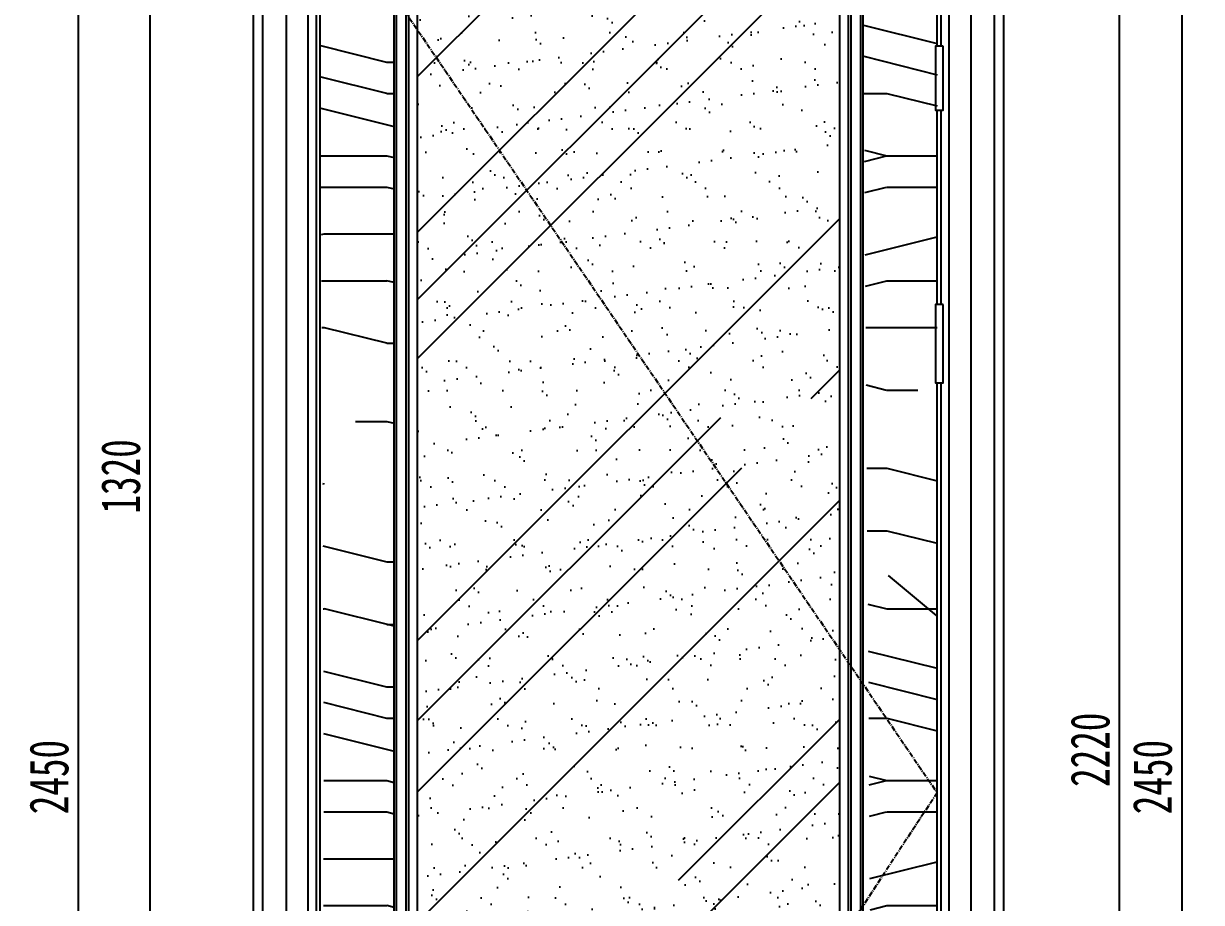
# Model space of a CAD drawing. Header units: millimetres. Extents: x 51249 to 2766742, y -599687 to -1280.
# Drawn here: x 65517 to 67025, y -120949 to -119824 of the extents above; entities that cross this region are included whole.
import ezdxf

# ---------------------------------------------------------------- set-up
doc = ezdxf.new("R2010")
doc.units = ezdxf.units.MM
doc.header["$LTSCALE"] = 10
doc.header["$PDMODE"] = 3
doc.linetypes.add('CENTER', pattern=[50.800000000000004, 31.75, -6.35, 6.35, -6.35])
for name, color, linetype in [('D-造型粗线', 4, 'Continuous'), ('D-造型细线', 146, 'Continuous'), ('E-立面填充', 250, 'Continuous'), ('E-立面造型线', 3, 'Continuous'), ('W-尺寸', 5, 'Continuous')]:
    doc.layers.add(name, color=color, linetype=linetype)
doc.styles.add('DIM', font='SimSun.ttf', dxfattribs={"width": 0.7})
doc.dimstyles.new('25', dxfattribs={"dimscale": 25, "dimtxt": 2, "dimasz": 1, "dimexe": 1, "dimexo": 1, "dimgap": 0.5, "dimtad": 1, "dimdec": 0, "dimzin": 0, "dimdsep": 46, "dimtxsty": 'DIM', "dimblk": 'ARCHTICK', "dimcen": 0, "dimclrd": 5, "dimclre": 5, "dimclrt": 35, "dimadec": 0, "dimazin": 0, "dimtfac": 0.5, "dimtdec": 0, "dimtix": 1, "dimtmove": 2, "dimatfit": 2, "dimldrblk": 'A', "dimfxl": 0, "dimtolj": 1, "dimtzin": 0, "dimlwd": -1, "dimlwe": -1, "dimarcsym": 0})

# ---------------------------------------------------------------- blocks, each defined once
blk = doc.blocks.new('_ArchTick')
at = {"color": 0, "linetype": 'ByBlock', "const_width": 0.15}
blk.add_lwpolyline([(-0.5, -0.5), (0.5, 0.5)], dxfattribs=at)
blk = doc.blocks.new('*D338')
at = {"layer": 'Defpoints', "color": 0, "ltscale": 0.15}
for p in [(65679.07453026621, -119743.8721549762), (65991.45528136598, -119743.8721549762), (65948.95546824689, -121063.8721549796, -2.241317275286821e-08)]:
    blk.add_point(p, dxfattribs=at)
at = {"layer": 'W-尺寸', "color": 5, "ltscale": 0.15}
for p, q in [((65779.07453026621, -119743.8721549762), (65654.07453026621, -119743.8721549762)), ((65679.07453026621, -121063.8721549796), (65679.07453026621, -119743.8721549762)), ((65779.07453026621, -121063.8721549796), (65654.07453026621, -121063.8721549796))]:
    blk.add_line(p, q, dxfattribs=at)
at = {"layer": 'W-尺寸', "color": 5, "ltscale": 0.15, "xscale": 25, "yscale": 25, "zscale": 25}
for p, rotation in [((65679.07453026621, -119743.8721549762), 90), ((65679.07453026621, -121063.8721549796), 270)]:
    blk.add_blockref('_ArchTick', p, dxfattribs=dict(at, rotation=rotation))
at = {"layer": 'W-尺寸', "color": 35, "ltscale": 0.15, "insert": (65641.57453026623, -120403.8721549779), "char_height": 50, "attachment_point": 5, "rotation": 90, "style": 'DIM'}
blk.add_mtext('\\A1;1320', dxfattribs=at)
blk = doc.blocks.new('A')
for p, q in [((-1.435067392276324, 1.147654099946521), (-1.089590771724033, 1.437450103912852)), ((-1.089590771724033, 1.437450103912852), (0, 0)), ((-1.435067392276324, 1.147654099946521), (-0.3688396396728422, 0)), ((-0.3688396396728422, 3.637978807091713e-12), (-2.127066897330224, 0)), ((-1.435067392276324, -1.147654099946521), (-0.3688396396728422, 0)), ((-1.089590771724033, -1.437450103912852), (0, 0)), ((-1.435067392276324, -1.147654099946521), (-1.089590771724033, -1.437450103912852))]:
    blk.add_line(p, q)
for points in [[(-1.435067392276324, 1.147654099946521), (-1.089590771724033, 1.437450103912852), (-0.3688396396728422, 0), (0, 0)], [(-1.435067392276324, -1.147654099946521), (-1.089590771724033, -1.437450103912852), (-0.3688396396728422, 0), (0, 0)]]:
    blk.add_solid(points)
blk = doc.blocks.new('*D341')
at = {"layer": 'Defpoints', "color": 0, "ltscale": 0.15}
for p in [(65587.33852132097, -119563.8721549762), (65811.45528136598, -119563.8721549762), (66023.70132428868, -122013.8721549794)]:
    blk.add_point(p, dxfattribs=at)
at = {"layer": 'W-尺寸', "color": 5, "ltscale": 0.15}
for p, q in [((65687.33852132097, -119563.8721549762), (65562.33852132097, -119563.8721549762)), ((65587.33852132097, -122013.8721549794), (65587.33852132097, -119563.8721549762)), ((65687.33852132097, -122013.8721549794), (65562.33852132097, -122013.8721549794))]:
    blk.add_line(p, q, dxfattribs=at)
at = {"layer": 'W-尺寸', "color": 5, "ltscale": 0.15, "xscale": 25, "yscale": 25, "zscale": 25}
for p, rotation in [((65587.33852132097, -119563.8721549762), 90), ((65587.33852132097, -122013.8721549794), 270)]:
    blk.add_blockref('_ArchTick', p, dxfattribs=dict(at, rotation=rotation))
at = {"layer": 'W-尺寸', "color": 35, "ltscale": 0.15, "insert": (65549.83852132098, -120788.8721549778), "char_height": 50, "attachment_point": 5, "rotation": 90, "style": 'DIM'}
blk.add_mtext('\\A1;2450', dxfattribs=at)
blk = doc.blocks.new('*D369')
at = {"layer": 'Defpoints', "color": 0, "ltscale": 0.15}
for p in [(65891.45528136598, -119643.8721549762), (66920.06901332685, -119643.8721549762), (66771.45528139759, -121863.8721549794)]:
    blk.add_point(p, dxfattribs=at)
at = {"layer": 'W-尺寸', "color": 5, "ltscale": 0.15}
for p, q in [((66820.06901332685, -119643.8721549762), (66945.06901332685, -119643.8721549762)), ((66920.06901332685, -121863.8721549794), (66920.06901332685, -119643.8721549762)), ((66820.06901332685, -121863.8721549794), (66945.06901332685, -121863.8721549794))]:
    blk.add_line(p, q, dxfattribs=at)
at = {"layer": 'W-尺寸', "color": 5, "ltscale": 0.15, "xscale": 25, "yscale": 25, "zscale": 25}
for p, rotation in [((66920.06901332685, -119643.8721549762), 90), ((66920.06901332685, -121863.8721549794), 270)]:
    blk.add_blockref('_ArchTick', p, dxfattribs=dict(at, rotation=rotation))
at = {"layer": 'W-尺寸', "color": 35, "ltscale": 0.15, "insert": (66882.56901332687, -120753.8721549778), "char_height": 50, "attachment_point": 5, "rotation": 90, "style": 'DIM'}
blk.add_mtext('\\A1;2220', dxfattribs=at)
blk = doc.blocks.new('*D371')
at = {"layer": 'Defpoints', "color": 0, "ltscale": 0.15}
for p in [(66771.45528139759, -119563.8721549762), (66771.45528139759, -122013.8721549794), (66999.82925926177, -122013.8721549794)]:
    blk.add_point(p, dxfattribs=at)
at = {"layer": 'W-尺寸', "color": 5, "ltscale": 0.15}
for p, q in [((66899.82925926177, -119563.8721549762), (67024.82925926177, -119563.8721549762)), ((66999.82925926177, -119563.8721549762), (66999.82925926177, -122013.8721549794)), ((66899.82925926177, -122013.8721549794), (67024.82925926177, -122013.8721549794))]:
    blk.add_line(p, q, dxfattribs=at)
at = {"layer": 'W-尺寸', "color": 5, "ltscale": 0.15, "xscale": 25, "yscale": 25, "zscale": 25}
for p, rotation in [((66999.82925926177, -119563.8721549762), 90), ((66999.82925926177, -122013.8721549794), 270)]:
    blk.add_blockref('_ArchTick', p, dxfattribs=dict(at, rotation=rotation))
at = {"layer": 'W-尺寸', "color": 35, "ltscale": 0.15, "insert": (66962.32925926178, -120788.8721549778), "char_height": 50, "attachment_point": 5, "rotation": 90, "style": 'DIM'}
blk.add_mtext('\\A1;2450', dxfattribs=at)

msp = doc.modelspace()

# ---------------------------------------------------------------- hatches: boundary and pattern name
at = {"layer": 'E-立面填充', "ltscale": 0.15}
h = msp.add_hatch(dxfattribs=at)
h.set_pattern_fill('PANEL', color=256, scale=800, style=0, pattern_type=2)
h.set_pattern_definition([(320.0000000000091, (65901.45528136598, -122013.8721549794), (514.2300877492114, 612.8355544951992), [160, -240, 80, -320]), (0, (66461.45528136598, -121993.8721549794), (0, 800), [160, -640]), (0, (66381.45528136598, -121953.8721549794), (0, 800), [80, -720]), (0, (65941.45528136598, -121933.8721549794), (0, 800), [40, -560, 40, -160]), (0, (66221.45528136598, -121893.8721549794), (0, 800), [160, -240, 40, -360]), (0, (66021.45528136598, -121873.8721549794), (0, 800), [120, -680]), (0, (66221.45528136598, -121853.8721549794), (0, 800), [240, -560]), (0, (65981.45528136598, -121833.8721549794), (0, 800), [160, -640]), (0, (66301.45528136598, -121813.8721549794), (0, 800), [400, -400]), (0, (66061.45528136598, -121773.8721549794), (0, 800), [80, -240, 160, -320]), (0, (66621.45528136598, -121753.8721549794), (0, 800), [160, -640]), (0, (66461.45528136598, -121733.8721549794), (0, 800), [80, -720]), (0, (66301.45528136598, -121713.8721549794), (0, 800), [80, -720]), (0, (65901.45528136598, -121693.8721549794), (0, 800), [160, -640]), (0, (66301.45528136598, -121673.8721549794), (0, 800), [160, -640]), (0, (66301.45528136598, -121633.8721549794), (0, 800), [160, -160, 160, -320]), (0, (66141.45528136598, -121593.8721549794), (0, 800), [80, -400, 160, -160]), (0, (66301.45528136598, -121573.8721549794), (0, 800), [240, -560]), (0, (66301.45528136598, -121533.8721549794), (0, 800), [160, -640]), (0, (65981.45528136598, -121513.8721549794), (0, 800), [240, -320, 80, -160]), (0, (65981.45528136598, -121473.8721549794), (0, 800), [400, -400]), (0, (66461.45528136598, -121453.8721549794), (0, 800), [80, -720]), (0, (66221.45528136598, -121433.8721549794), (0, 800), [160, -640]), (0, (66061.45528136598, -121413.8721549794), (0, 800), [80, -320, 80, -320]), (0, (65981.45528136598, -121393.8721549794), (0, 800), [80, -240, 160, -320]), (0, (66141.45528136598, -121373.8721549794), (0, 800), [80, -400, 80, -240]), (0, (66301.45528136598, -121353.8721549794), (0, 800), [240, -560]), (0, (65981.45528136598, -121313.8721549794), (0, 800), [160, -640]), (0, (66381.45528136598, -121293.8721549794), (0, 800), [80, -720]), (0, (66541.45528136598, -121273.8721549794), (0, 800), [80, -720]), (14.03624347, (66461.45528136598, -121953.8721549794), (799.9999999771705, -2.925673037168508e-08), [82.4, -3216.0844208]), (14.03624347, (66541.45528136598, -121773.8721549794), (799.9999999771705, -2.925673037168508e-08), [82.4, -3216.0844208]), (14.03624347, (66461.45528136598, -121293.8721549794), (799.9999999771705, -2.925673037168508e-08), [82.4, -3216.0844208]), (14.03624347, (66221.45528136598, -121593.8721549794), (799.9999999771705, -2.925673037168508e-08), [82.4, -3216.0844208]), (14.03624347, (66381.45528136598, -121473.8721549794), (799.9999999771705, -2.925673037168508e-08), [82.4, -3216.0844208]), (14.03624347, (66461.45528136598, -121533.8721549794), (799.9999999771705, -2.925673037168508e-08), [82.4, -3216.0844208]), (14.03624347, (66061.45528136598, -121393.8721549794), (799.9999999771705, -2.925673037168508e-08), [82.4, -3216.0844208]), (14.03624347, (66381.45528136598, -121433.8721549794), (799.9999999771705, -2.925673037168508e-08), [82.4, -3216.0844208]), (14.03624347, (66541.45528136598, -121733.8721549794), (799.9999999771705, -2.925673037168508e-08), [164.8, -3133.6844208]), (14.03624347, (66461.45528136598, -121673.8721549794), (799.9999999771705, -2.925673037168508e-08), [164.8, -3133.6844208]), (14.03624347, (66461.45528136598, -121633.8721549794), (799.9999999771705, -2.925673037168508e-08), [164.8, -3133.6844208]), (165.96375653, (66221.45528136598, -121893.8721549794), (-799.9999999771705, -2.925699682521099e-08), [82.4, -164.8, 82.4, -2968.8844208]), (165.96375653, (66061.45528136598, -121773.8721549794), (-799.9999999771705, -2.925699682521099e-08), [82.4, -3216.0844208]), (165.96375653, (66061.45528136598, -121413.8721549794), (-799.9999999771705, -2.925699682521099e-08), [164.8, -3133.6844208]), (194.03624347, (66461.45528136598, -121993.8721549794), (-799.9999999771705, 2.925681918952705e-08), [82.4, -3216.0844208]), (345.96375653, (66621.45528136598, -121993.8721549794), (799.9999999771707, 2.925653053154065e-08), [82.4, -3216.0844208]), (345.96375653, (66381.45528136598, -121713.8721549794), (799.9999999771707, 2.925653053154065e-08), [82.4, -3216.0844208]), (345.96375653, (66541.45528136598, -121573.8721549794), (799.9999999771707, 2.925653053154065e-08), [82.4, -3216.0844208]), (345.96375653, (66221.45528136598, -121513.8721549794), (799.9999999771707, 2.925653053154065e-08), [82.4, -3216.0844208]), (345.96375653, (66141.45528136598, -121413.8721549794), (799.9999999771707, 2.925653053154065e-08), [82.4, -3216.0844208]), (345.96375653, (66221.45528136598, -121373.8721549794), (799.9999999771707, 2.925653053154065e-08), [82.4, -3216.0844208]), (345.96375653, (66221.45528136598, -121513.8721549794), (799.9999999771707, 2.925653053154065e-08), [82.4, -3216.0844208]), (345.96375653, (66461.45528136598, -121393.8721549794), (799.9999999771707, 2.925653053154065e-08), [329.6, -2968.8844208]), (345.96375653, (65981.45528136598, -121933.8721549794), (799.9999999771707, 2.925653053154065e-08), [329.6, -2968.8844208]), (345.96375653, (66061.45528136598, -121873.8721549794), (799.9999999771707, 2.925653053154065e-08), [329.6, -2968.8844208]), (345.96375653, (66141.45528136598, -121833.8721549794), (799.9999999771707, 2.925653053154065e-08), [82.4, -164.8, 164.8, -2886.4844208]), (345.96375653, (66141.45528136598, -121773.8721549794), (799.9999999771707, 2.925653053154065e-08), [164.8, -164.8, 164.8, -2804.0844208]), (345.96375653, (66061.45528136598, -121693.8721549794), (799.9999999771707, 2.925653053154065e-08), [329.6, -2968.8844208]), (345.96375653, (65981.45528136598, -121633.8721549794), (799.9999999771707, 2.925653053154065e-08), [329.6, -2968.8844208]), (345.96375653, (65981.45528136598, -121593.8721549794), (799.9999999771707, 2.925653053154065e-08), [329.6, -2968.8844208]), (345.96375653, (66541.45528136598, -121353.8721549794), (799.9999999771707, 2.925653053154065e-08), [82.4, -3216.0844208]), (345.96376753, (66621.45528136598, -121273.8721549794), (799.9999999771558, 0.0001536182309580525), [164.8, -3133.6844208]), (345.96376753, (66141.45528136598, -121313.8721549794), (799.9999999771558, 0.0001536182309580525), [164.8, -3133.6844208]), (345.96375753, (66061.45528136598, -122013.8721549794), (799.9999999771703, 1.399189095696585e-05), [329.6, -2968.8844208]), (345.96375753, (66541.45528136598, -121453.8721549794), (799.9999999771703, 1.399189095696585e-05), [247.2, -3051.2844208]), (345.96375753, (66621.45528136598, -121513.8721549794), (799.9999999771703, 1.399189095696585e-05), [494.4, -2804.0844208])])
h.paths.add_polyline_path([(66680.5162223109, -119648.8721549762), (65896.45528136598, -119648.8721549762), (65901.45528136598, -120808.8721549794), (65991.45528136598, -120674.7320275962), (65991.45528136598, -119733.8721549794), (66601.45528139759, -119723.8721549794), (66591.45528139759, -119733.8721549794)])
h.paths.add_polyline_path([(66568.67519840479, -121813.8721549794), (65991.45528136598, -121813.8721549794), (65991.45528136598, -120947.9106165122), (65901.45528136598, -120808.8721549794), (65896.45528136598, -122013.8721549794), (66686.45528139759, -122013.8721549794)])
h.paths.add_polyline_path([(65991.45528136598, -120674.7320275962), (65901.45528136598, -120808.8721549794), (65991.45528136598, -120947.9106165122)])
edge = h.paths.add_edge_path()
edge.add_line((66686.45528139759, -122003.5416088771), (66686.45528139759, -119648.8721549762))
edge.add_line((66686.45528139759, -119648.8721549762), (66677.45528139756, -119648.8721549762))
edge.add_line((66677.45528139756, -119648.8721549762), (66591.45528139759, -119733.8721549794))
edge.add_line((66591.45528139759, -119733.8721549794), (66601.45528139759, -121056.0984610048))
edge.add_line((66601.45528139759, -121056.0984610048), (66626.70526077112, -121056.5905363092))
edge.add_line((66626.70526077112, -121056.5905363092), (66626.70528203415, -120989.3005615892))
edge.add_line((66626.70528203415, -120989.3005615892), (66636.02686760554, -120989.3002929978))
edge.add_arc((66651.45528272583, -120989.2246503541), 15.42860055006577, 89.9999843696537, 180.2809082771808, ccw=False)
edge.add_arc((66652.68949967994, -120986.1632172363), 12.42860054062669, 39.16038987789449, 95.69910700805582, ccw=False)
edge.add_line((66662.32640340886, -120978.3146378797), (66662.39166587338, -120978.3417642742))
edge.add_line((66662.39166587338, -120978.3417642742), (66666.88369646555, -120989.3003027484))
edge.add_line((66666.88369646555, -120989.3003027484), (66676.20528203694, -120989.3003027484))
edge.add_line((66676.20528203694, -120989.3003027484), (66676.20521974031, -121186.4437483697))
edge.add_line((66676.20521974031, -121186.4437483697), (66666.88374702903, -121186.47233845))
edge.add_arc((66651.45521904864, -121186.5196596046), 15.42860055005928, -90.00001563040041, 0.17573250942029972, ccw=False)
edge.add_arc((66650.22100209452, -121189.5810927224), 12.42860054062669, 220.387187935139, 275.6991070080558, ccw=False)
edge.add_arc((66651.45522038166, -121186.5196596048), 15.42860054986689, 179.7190555122078, 226.0863155238156, ccw=False)
edge.add_line((66636.02680530938, -121186.4440072104), (66626.70521973798, -121186.4440042649))
edge.add_line((66626.70521973798, -121186.4440042649), (66626.70525616899, -121071.153758008))
edge.add_line((66626.70525616899, -121071.153758008), (66601.45528139759, -121071.6608463412))
edge.add_line((66601.45528139759, -121071.6608463412), (66591.45528139759, -121813.8721549794))
edge.add_line((66591.45528139759, -121813.8721549794), (66568.67519840479, -121813.8721549794))
edge.add_line((66568.67519840479, -121813.8721549794), (66686.45528139759, -122003.5416088771))
h = msp.add_hatch(dxfattribs=at)
h.set_pattern_fill('AR-SAND', color=136, scale=1.2, style=0)
h.set_pattern_definition([(37.50000000000001, (66031.45528136598, -121783.8721549794), (-1.920037555180855, 58.72958847952108), [0, -46.32960000000001, 0, -51.816, 0, -49.52999999999999]), (7.499999999999999, (66031.45528136598, -121783.8721549794), (53.94279397656032, 86.01901206820251), [0, -24.9936, 0, -41.7576, 0, -16.002]), (327.5, (65993.96488136597, -121783.8721549794), (94.91908442897495, 0.1724621614254829), [0, -15.24, 0, -54.864, 0, -71.628]), (317.5, (65993.96488136597, -121783.8721549794), (91.62677429667566, 26.75151879086595), [0, -7.619999999999999, 0, -35.96639999999999, 0, -41.148])])
h.paths.add_polyline_path([(66021.45528136598, -119773.8721549762), (66561.45528139759, -119773.8721549762), (66561.45528139759, -121833.8721549794), (66021.45528136598, -121833.8721549794)])
h = msp.add_hatch(dxfattribs=at)
h.set_pattern_fill('AR-RROOF', color=256, scale=15, angle=45, style=0)
h.set_pattern_definition([(45, (66031.45528136598, -121783.8721549794), (323.2892203584897, 862.1045876226387), [5715, -762, 1905, -381]), (45, (66255.0636587806, -121290.8560939327), (-627.7199028627338, 88.90453559858469), [1143, -125.73, 2286, -285.75]), (45, (65937.16259209477, -121420.1717820761), (1220.416806853298, 1581.423102920278), [3048, -533.4000000000001, 1524, -381])])
h.paths.add_polyline_path([(66021.45528136598, -119773.8721549762), (66561.45528139759, -119773.8721549762), (66561.45528139759, -121783.8721549794), (66021.45528136598, -121783.8721549794)])

# ---------------------------------------------------------------- linework, layer by layer
at = {"color": 8, "ltscale": 0.15}
for points in [[(65823.45528136598, -121863.8721549794), (65823.45528136598, -119575.8721549762), (66759.45528139759, -119575.8721549762), (66759.45528139759, -121863.8721549794)], [(65853.45528136598, -121863.8721549794), (65853.45528136598, -119605.8721549762), (66729.45528139759, -119605.8721549762), (66729.45528139759, -121863.8721549794)]]:
    msp.add_lwpolyline(points, dxfattribs=at)
at = {"color": 3, "ltscale": 0.15}
for points in [[(66691.45528139759, -119852.872154973), (66691.45528139759, -119643.8721549762), (65891.45528136598, -119643.8721549762), (65891.45528136598, -122013.8721549794)], [(66691.45528139759, -120183.8721549762), (66691.45528139759, -119934.872154973)], [(66691.45528139759, -121713.8721549763), (66691.45528139759, -120283.8721549762)]]:
    msp.add_lwpolyline(points, dxfattribs=at)
at = {"layer": 'D-造型粗线'}
for points in [[(65811.45528136598, -122013.8721549794), (65811.45528136598, -119563.8721549762), (66771.45528139759, -119563.8721549762), (66771.45528139759, -122013.8721549794)], [(65881.45528136598, -121863.8721549794), (65881.45528136598, -119633.8721549762), (66701.45528139759, -119633.8721549762), (66701.45528139759, -121863.8721549794)]]:
    msp.add_lwpolyline(points, dxfattribs=at)
at = {"layer": 'D-造型细线', "color": 44, "elevation": 4.45231319000372e-08}
for points in [[(66694.25349822416, -119852.872154973), (66684.25349822416, -119852.872154973), (66684.25349822416, -119934.872154973), (66694.25349822416, -119934.872154973)], [(66694.25349822416, -120183.8721549762), (66684.25349822416, -120183.8721549762), (66684.25349822416, -120283.8721549762), (66694.25349822416, -120283.8721549762)]]:
    msp.add_lwpolyline(points, close=True, dxfattribs=at)
at = {"layer": 'E-立面造型线', "color": 146, "linetype": 'CENTER', "ltscale": 0.02}
for p, q in [((65896.45528136598, -119648.8721549762), (66686.45528139759, -120808.8721549794)), ((66686.45528139759, -120808.8721549794), (65896.45528136598, -122013.8721549794))]:
    msp.add_line(p, q, dxfattribs=at)
at = {"layer": 'E-立面造型线', "color": 44}
for points in [[(66686.45528139759, -119852.872154973), (66686.45528139759, -119648.8721549762), (65896.45528136598, -119648.8721549762), (65896.45528136598, -122013.8721549794)], [(66686.45528139759, -120183.8721549762), (66686.45528139759, -119934.872154973)], [(66686.45528139759, -121713.8721549763), (66686.45528139759, -120283.8721549762)]]:
    msp.add_lwpolyline(points, dxfattribs=at)
for points in [[(65991.45528136598, -119743.8721549762), (66591.45528139759, -119743.8721549762), (66591.45528139759, -121863.8721549794), (65991.45528136598, -121863.8721549794)], [(66021.45528136598, -119773.8721549762), (66561.45528139759, -119773.8721549762), (66561.45528139759, -121833.8721549794), (66021.45528136598, -121833.8721549794)]]:
    msp.add_lwpolyline(points, close=True, dxfattribs=at)
at = {"layer": 'E-立面造型线', "color": 251}
for points in [[(65994.45528136598, -119746.8721549762), (66588.45528139759, -119746.8721549762), (66588.45528139759, -121860.8721549794), (65994.45528136598, -121860.8721549794)], [(66006.95528136598, -119759.3721549762), (66575.95528139759, -119759.3721549762), (66575.95528139759, -121848.3721549794), (66006.95528136598, -121848.3721549794)], [(66010.20528136598, -119762.6221549762), (66572.70528139759, -119762.6221549762), (66572.70528139759, -121845.1221549794), (66010.20528136598, -121845.1221549794)]]:
    msp.add_lwpolyline(points, close=True, dxfattribs=at)

# ---------------------------------------------------------------- dimensions: what is measured, and where the dimension line sits
at = {"layer": 'W-尺寸', "color": 1, "ltscale": 0.15}
for base, p1, p2, picture, middle in [((65587.33852132097, -119563.8721549762), (66023.70132428868, -122013.8721549794), (65811.45528136598, -119563.8721549762), '*D341', (65549.83852132098, -120788.8721549778)), ((66999.82925926177, -122013.8721549794), (66771.45528139759, -119563.8721549762), (66771.45528139759, -122013.8721549794), '*D371', (66962.32925926178, -120788.8721549778)), ((66920.06901332685, -119643.8721549762), (66771.45528139759, -121863.8721549794), (65891.45528136598, -119643.8721549762), '*D369', (66882.56901332687, -120753.8721549778)), ((65679.07453026621, -119743.8721549762), (65948.95546824689, -121063.8721549796, -2.241317275286821e-08), (65991.45528136598, -119743.8721549762), '*D338', (65641.57453026623, -120403.8721549779))]:
    dim = msp.add_linear_dim(base=base, p1=p1, p2=p2, angle=90, dimstyle='25', dxfattribs=at)
    dim.commit()
    dim.dimension.update_dxf_attribs({"geometry": picture, "text_midpoint": middle})

doc.saveas('drawing.dxf')
